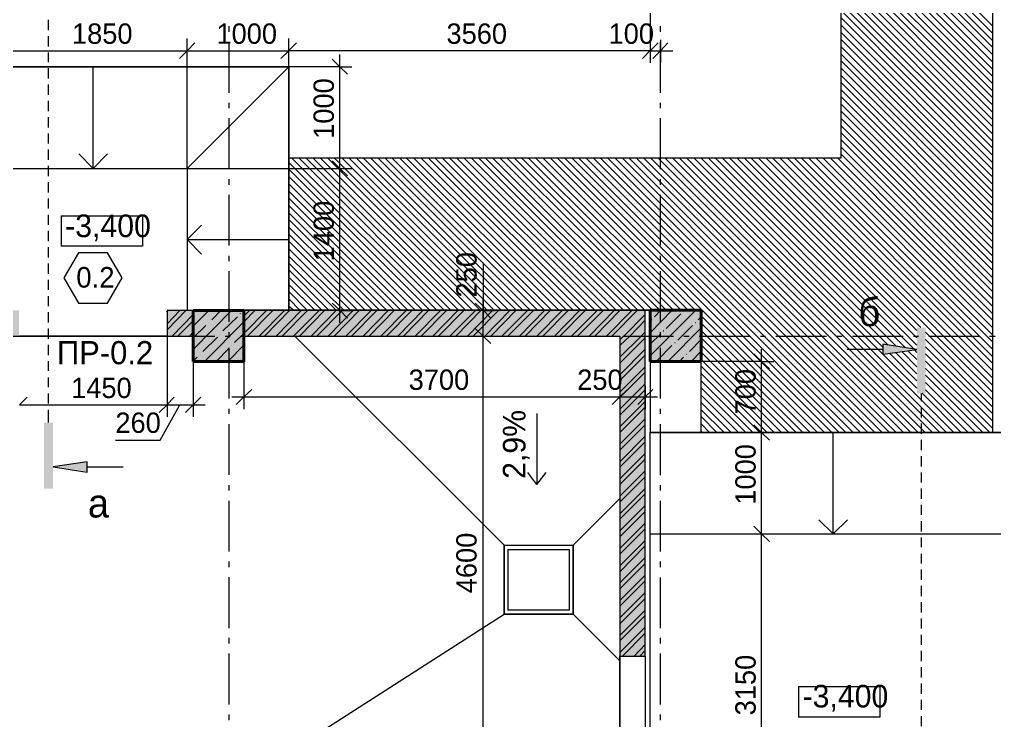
# Model space of a CAD drawing. Header units: millimetres. Extents: x -401725 to 250493, y 305116 to 802890.
# Drawn here: x -375098.462 to -375094.682, y 508973.08 to 508975.798 of the extents above; entities that cross this region are included whole.
import ezdxf

# ---------------------------------------------------------------- set-up
doc = ezdxf.new("R2010")
doc.units = ezdxf.units.MM
doc.layers.add('PDF _Геометрия', color=7, linetype='Continuous', true_color=0x1d1d1d)
doc.layers.add('PDF _Сплошная заливка', color=7, linetype='Continuous', true_color=0xffffff)
doc.layers.add('PDF _Текст', color=7, linetype='Continuous')

msp = doc.modelspace()

# ---------------------------------------------------------------- hatches: boundary and pattern name
at = {"layer": 'PDF _Сплошная заливка', "transparency": 33554559}
h = msp.add_hatch(color=256, dxfattribs=at)
h.paths.add_polyline_path([(-375099.4562, 508974.5711), (-375099.4562, 508974.6704), (-375099.8948, 508974.6704), (-375099.8948, 508974.5711)])
h.paths.add_polyline_path([(-375097.7896, 508974.5711), (-375097.7896, 508974.6704), (-375097.8913, 508974.6704), (-375097.8913, 508974.5711)])
h.paths.add_polyline_path([(-375098.463, 508974.5711), (-375098.463, 508974.6704), (-375099.1613, 508974.6704), (-375099.1613, 508974.5711)])
h = msp.add_hatch(color=256, dxfattribs=at)
h.paths.add_polyline_path([(-375096.0381, 508973.3312), (-375096.0381, 508974.5704), (-375096.1346, 508974.5704), (-375096.1346, 508973.3312)])
h.paths.add_polyline_path([(-375096.0381, 508972.8979), (-375096.1346, 508972.8979), (-375096.1346, 508972.7612), (-375096.0381, 508972.7612)])
for points in [[(-375095.0931, 508974.5378), (-375095.1001, 508974.5388), (-375095.1147, 508974.5388), (-375095.1147, 508974.503), (-375095.1031, 508974.5045), (-375095.0564, 508974.5111), (-375095.0431, 508974.5128), (-375094.9848, 508974.5211), (-375094.9948, 508974.5228), (-375095.0064, 508974.5245), (-375095.0164, 508974.5261), (-375095.0281, 508974.5278), (-375095.0381, 508974.5295), (-375095.0614, 508974.5328), (-375095.0714, 508974.5345), (-375095.0831, 508974.5361)], [(-375098.2166, 508974.0837), (-375098.223, 508974.0828), (-375098.233, 508974.0811), (-375098.2446, 508974.0795), (-375098.2546, 508974.0778), (-375098.278, 508974.0745), (-375098.288, 508974.0728), (-375098.2996, 508974.0711), (-375098.3096, 508974.0695), (-375098.3313, 508974.0664), (-375098.3313, 508974.0659), (-375098.3096, 508974.0628), (-375098.2996, 508974.0612), (-375098.288, 508974.0595), (-375098.278, 508974.0578), (-375098.2546, 508974.0545), (-375098.2446, 508974.0528), (-375098.233, 508974.0512), (-375098.223, 508974.0495), (-375098.2113, 508974.0478), (-375098.2013, 508974.0462), (-375098.2013, 508974.0837)]]:
    msp.add_hatch(color=7, dxfattribs=at).paths.add_polyline_path(points)

# ---------------------------------------------------------------- linework, layer by layer
at = {"layer": 'PDF _Геометрия', "color": 7, "lineweight": 9}
for points in [[(-375094.6881, 508974.1971), (-375094.6881, 508980.162)], [(-375095.2781, 508979.5721), (-375095.2781, 508975.2603)], [(-375096.0165, 508975.8505), (-375096.0165, 508975.6772), (-375096.0165, 508975.6305)], [(-375097.6498, 508975.7721), (-375097.6498, 508975.7505)], [(-375095.9763, 508975.7504), (-375095.9763, 508975.7721)], [(-375097.8114, 508975.2205), (-375097.8114, 508975.6771), (-375097.8114, 508975.7238)], [(-375097.4181, 508975.6138), (-375097.4181, 508975.6771), (-375097.4181, 508975.7238)], [(-375095.9763, 508975.7187), (-375095.9763, 508975.6771), (-375095.9763, 508975.6304)], [(-375097.6498, 508975.7105), (-375097.6498, 508975.5138)], [(-375095.9763, 508975.5138), (-375095.9763, 508975.7104)], [(-375098.5397, 508975.6771), (-375097.8114, 508975.6771)], [(-375097.8115, 508975.6771), (-375097.4181, 508975.6771)], [(-375097.8115, 508975.2205), (-375097.2197, 508975.2205), (-375097.2197, 508975.6621)], [(-375097.4182, 508975.6772), (-375096.0165, 508975.6772)], [(-375096.1782, 508975.6772), (-375096.0182, 508975.6772)], [(-375096.0182, 508975.6771), (-375095.9964, 508975.6771)], [(-375096.0163, 508975.6771), (-375095.9296, 508975.6771)], [(-375098.2312, 508975.2771), (-375098.1763, 508975.2204), (-375098.1763, 508975.6137)], [(-375097.8115, 508975.2204), (-375097.4181, 508975.6138)], [(-375097.2197, 508975.6138), (-375097.418, 508975.6138)], [(-375097.2197, 508975.6138), (-375097.173, 508975.6138)], [(-375097.6498, 508975.4755), (-375097.6498, 508975.4538)], [(-375095.9763, 508975.4537), (-375095.9763, 508975.4754)], [(-375097.6498, 508975.4155), (-375097.6498, 508975.2172)], [(-375095.9763, 508975.2171), (-375095.9763, 508975.4154)], [(-375098.1765, 508975.2205), (-375098.1198, 508975.2771)], [(-375095.2781, 508975.2605), (-375097.4182, 508975.2605)], [(-375097.4181, 508975.2605), (-375097.4181, 508974.6704)], [(-375098.5397, 508975.2205), (-375097.8114, 508975.2205)], [(-375097.8114, 508975.2205), (-375097.8114, 508974.6705)], [(-375097.2197, 508974.6221), (-375097.2197, 508975.2204)], [(-375097.2197, 508975.2204), (-375097.173, 508975.2204)], [(-375097.6498, 508975.1788), (-375097.6498, 508975.1572)], [(-375095.9763, 508975.1571), (-375095.9763, 508975.1788)], [(-375097.6498, 508975.1188), (-375097.6498, 508974.9221)], [(-375095.9763, 508974.9221), (-375095.9763, 508975.1188)], [(-375098.2997, 508975.0371), (-375097.9848, 508975.0371), (-375097.9848, 508974.9188)], [(-375098.2996, 508975.0371), (-375098.2996, 508974.9187)], [(-375097.7563, 508974.8887), (-375097.8113, 508974.9454), (-375097.7563, 508975.0004)], [(-375097.8115, 508974.9454), (-375097.4181, 508974.9454)], [(-375097.9848, 508974.9188), (-375098.2997, 508974.9188)], [(-375098.2331, 508974.8938), (-375098.2898, 508974.7971)], [(-375098.1198, 508974.8938), (-375098.2332, 508974.8938)], [(-375098.063, 508974.7971), (-375098.1198, 508974.8938)], [(-375097.6498, 508974.8822), (-375097.6498, 508974.8605)], [(-375096.6647, 508974.8538), (-375096.6647, 508974.6805)], [(-375095.9763, 508974.8604), (-375095.9763, 508974.8821)], [(-375097.6498, 508974.8222), (-375097.6498, 508974.6255)], [(-375095.9763, 508974.6254), (-375095.9763, 508974.8221)], [(-375098.2898, 508974.7971), (-375098.2331, 508974.6988)], [(-375098.1198, 508974.6988), (-375098.063, 508974.7971)], [(-375098.2332, 508974.6988), (-375098.1198, 508974.6988)], [(-375096.7063, 508974.5705), (-375096.6647, 508974.5705), (-375096.6647, 508974.7171)], [(-375097.8897, 508974.6704), (-375097.8897, 508974.5704)], [(-375097.4181, 508974.6704), (-375097.8115, 508974.6704)], [(-375097.2197, 508974.6705), (-375097.5913, 508974.6705)], [(-375097.2197, 508974.6704), (-375097.173, 508974.6704)], [(-375096.6647, 508974.6704), (-375096.7063, 508974.6704)], [(-375096.6647, 508974.6805), (-375096.6647, 508974.6204)], [(-375096.6646, 508974.6704), (-375096.618, 508974.6704)], [(-375095.8198, 508974.1971), (-375095.8198, 508974.6705), (-375095.8198, 508974.4722)], [(-375097.6498, 508974.5855), (-375097.6498, 508974.5655)], [(-375095.9763, 508974.5654), (-375095.9763, 508974.5854)], [(-375099.8948, 508974.5704), (-375097.788, 508974.5704)], [(-375098.4947, 508974.5704), (-375098.298, 508974.5704)], [(-375097.8897, 508974.5704), (-375098.4614, 508974.5704)], [(-375098.2581, 508974.5704), (-375098.2363, 508974.5704)], [(-375098.1981, 508974.5704), (-375098.0013, 508974.5704)], [(-375097.9613, 508974.5704), (-375097.9413, 508974.5704)], [(-375097.9013, 508974.5704), (-375097.7047, 508974.5704)], [(-375097.8897, 508974.5688), (-375097.8897, 508974.3037), (-375097.8897, 508974.2571)], [(-375097.7881, 508974.4721), (-375097.7881, 508974.5704)], [(-375097.7881, 508974.5704), (-375097.7881, 508974.3038), (-375097.7881, 508974.2571)], [(-375097.6646, 508974.5704), (-375097.6446, 508974.5704)], [(-375097.6046, 508974.5704), (-375097.408, 508974.5704)], [(-375097.5914, 508974.5704), (-375096.1346, 508974.5704)], [(-375097.5914, 508974.5704), (-375097.5914, 508974.3355), (-375097.5914, 508974.2871)], [(-375097.3946, 508974.5704), (-375096.583, 508973.7604), (-375096.583, 508973.4921)], [(-375097.368, 508974.5704), (-375097.348, 508974.5704)], [(-375097.308, 508974.5704), (-375097.1113, 508974.5704)], [(-375097.073, 508974.5704), (-375097.0513, 508974.5704)], [(-375097.0113, 508974.5704), (-375096.8147, 508974.5704)], [(-375096.7763, 508974.5704), (-375096.7546, 508974.5704)], [(-375096.7164, 508974.5704), (-375096.518, 508974.5704)], [(-375096.6647, 508972.7121), (-375096.6647, 508974.5704)], [(-375096.6646, 508974.5704), (-375096.618, 508974.5704)], [(-375096.4798, 508974.5704), (-375096.458, 508974.5704)], [(-375096.4196, 508974.5704), (-375096.223, 508974.5704)], [(-375096.183, 508974.5704), (-375096.1613, 508974.5704)], [(-375096.1347, 508974.5704), (-375096.1347, 508972.7604)], [(-375096.1231, 508974.5704), (-375095.9263, 508974.5704)], [(-375095.8864, 508974.5704), (-375095.8663, 508974.5704)], [(-375095.8264, 508974.5704), (-375095.6297, 508974.5704)], [(-375095.5896, 508974.5704), (-375095.5696, 508974.5704)], [(-375095.5296, 508974.5704), (-375095.333, 508974.5704)], [(-375095.2931, 508974.5704), (-375095.273, 508974.5704)], [(-375095.2331, 508974.5704), (-375095.0364, 508974.5704)], [(-375094.9963, 508974.5704), (-375094.9763, 508974.5704)], [(-375094.9362, 508974.5704), (-375094.7397, 508974.5704)], [(-375094.7014, 508974.5704), (-375094.6797, 508974.5704)], [(-375097.6498, 508974.5255), (-375097.6498, 508974.3288)], [(-375095.9763, 508974.3288), (-375095.9763, 508974.5254)], [(-375095.6266, 508974.1972), (-375095.5848, 508974.1972), (-375095.5848, 508974.5205)], [(-375095.1149, 508974.5189), (-375095.255, 508974.5189)], [(-375095.1149, 508974.5388), (-375095.1149, 508974.5005)], [(-375094.9831, 508974.5188), (-375095.1147, 508974.5388)], [(-375095.1147, 508974.5005), (-375094.9831, 508974.5188)], [(-375097.5914, 508974.4721), (-375097.7881, 508974.4721)], [(-375095.8198, 508974.4722), (-375096.0166, 508974.4722)], [(-375096.0165, 508974.4722), (-375096.0165, 508974.1972)], [(-375095.5848, 508974.4722), (-375095.8199, 508974.4722)], [(-375095.5847, 508974.4721), (-375095.5381, 508974.4721)], [(-375096.1347, 508974.3771), (-375096.1347, 508974.3354), (-375096.1347, 508974.2871)], [(-375096.0364, 508974.3771), (-375096.0364, 508974.3354), (-375096.0364, 508974.2871)], [(-375097.638, 508974.3354), (-375096.1346, 508974.3354)], [(-375096.2998, 508974.3354), (-375096.1247, 508974.3354)], [(-375096.1347, 508974.3354), (-375095.988, 508974.3354)], [(-375096.1247, 508974.3355), (-375096.0847, 508974.3355)], [(-375098.4614, 508974.3037), (-375097.8896, 508974.3037)], [(-375097.9164, 508974.1671), (-375097.8397, 508974.3038)], [(-375097.8896, 508974.3038), (-375097.7413, 508974.3038)], [(-375097.6498, 508974.2888), (-375097.6498, 508974.2688)], [(-375095.9763, 508974.2687), (-375095.9763, 508974.2888)], [(-375096.4564, 508974.2704), (-375096.4564, 508973.9954)], [(-375097.6498, 508974.2288), (-375097.6498, 508974.0322)], [(-375095.9763, 508974.0321), (-375095.9763, 508974.2287)], [(-375098.0896, 508974.1671), (-375097.9163, 508974.1671)], [(-375096.0165, 508973.8038), (-375096.0165, 508974.1972)], [(-375095.8198, 508974.1971), (-375094.6881, 508974.1971)], [(-375095.6266, 508973.8038), (-375095.5848, 508973.8038), (-375095.5848, 508974.1972)], [(-375095.5847, 508974.1971), (-375095.5381, 508974.1971)], [(-375095.363, 508973.8588), (-375095.308, 508973.8038), (-375095.308, 508974.1971)], [(-375098.1996, 508974.0838), (-375098.3313, 508974.0638)], [(-375098.3313, 508974.0638), (-375098.1996, 508974.0437)], [(-375098.1997, 508974.0638), (-375098.0597, 508974.0638)], [(-375098.1996, 508974.0437), (-375098.1996, 508974.0838)], [(-375096.4564, 508973.9954), (-375096.4912, 508974.0421)], [(-375096.4563, 508973.9954), (-375096.4197, 508974.0421)], [(-375097.6498, 508973.9921), (-375097.6498, 508973.9721)], [(-375095.9763, 508973.9721), (-375095.9763, 508973.9921)], [(-375096.3148, 508973.7604), (-375096.1347, 508973.9405)], [(-375097.6498, 508973.9321), (-375097.6498, 508973.7355)], [(-375095.9763, 508973.7354), (-375095.9763, 508973.9321)], [(-375095.3081, 508973.8038), (-375095.2515, 508973.8588)], [(-375096.0365, 508972.5639), (-375096.0165, 508972.5639), (-375096.0165, 508973.8039)], [(-375096.0165, 508973.8038), (-375094.5998, 508973.8038)], [(-375095.6266, 508972.5638), (-375095.5848, 508972.5638), (-375095.5848, 508973.8039)], [(-375095.5847, 508973.8038), (-375095.5381, 508973.8038)], [(-375100.2446, 508971.1454), (-375096.583, 508973.4921), (-375096.583, 508973.7604)], [(-375096.5832, 508973.7605), (-375096.3148, 508973.7605), (-375096.3148, 508973.4922), (-375096.3148, 508973.7605)], [(-375096.5832, 508973.7605), (-375096.3148, 508973.7605)], [(-375096.5682, 508973.7438), (-375096.3314, 508973.7438)], [(-375096.568, 508973.5088), (-375096.568, 508973.7438)], [(-375096.3314, 508973.7438), (-375096.3314, 508973.5088)], [(-375097.6498, 508973.6972), (-375097.6498, 508973.6755)], [(-375095.9763, 508973.6754), (-375095.9763, 508973.6971)], [(-375097.6498, 508973.6355), (-375097.6498, 508973.4388)], [(-375095.9763, 508973.4388), (-375095.9763, 508973.6354)], [(-375096.5832, 508973.4922), (-375096.3148, 508973.4922)], [(-375096.3148, 508973.4922), (-375096.5832, 508973.4922)], [(-375096.3314, 508973.5088), (-375096.5682, 508973.5088)], [(-375096.3148, 508973.4921), (-375096.1347, 508973.3121)], [(-375097.6498, 508973.4005), (-375097.6498, 508973.3788)], [(-375095.9763, 508973.3788), (-375095.9763, 508973.4004)], [(-375097.6498, 508973.3405), (-375097.6498, 508973.1421)], [(-375095.9763, 508973.1421), (-375095.9763, 508973.3404)], [(-375095.4414, 508973.2121), (-375095.1263, 508973.2121), (-375095.1263, 508973.0937)], [(-375095.4414, 508973.2121), (-375095.4414, 508973.0938)], [(-375097.6498, 508973.1038), (-375097.6498, 508973.0821)], [(-375095.9763, 508973.0821), (-375095.9763, 508973.1038)], [(-375095.1263, 508973.0937), (-375095.4414, 508973.0937)]]:
    msp.add_lwpolyline(points, dxfattribs=at)
at = {"layer": 'PDF _Геометрия', "color": 9, "lineweight": 9, "true_color": 0xc3c3c3}
for points in [[(-375094.6881, 508975.7721), (-375095.2782, 508976.3621)], [(-375094.6881, 508975.7438), (-375095.2782, 508976.3338)], [(-375094.6881, 508975.7155), (-375095.2782, 508976.3071)], [(-375094.6881, 508975.6888), (-375095.2782, 508976.2788)], [(-375094.6881, 508975.6605), (-375095.2782, 508976.2505)], [(-375094.6881, 508975.6321), (-375095.2782, 508976.2221)], [(-375094.6881, 508975.6038), (-375095.2782, 508976.1954)], [(-375094.6881, 508975.5771), (-375095.2782, 508976.1671)], [(-375094.6881, 508975.5488), (-375095.2782, 508976.1388)], [(-375094.6881, 508975.5205), (-375095.2782, 508976.1121)], [(-375094.6881, 508975.4938), (-375095.2782, 508976.0838)], [(-375094.6881, 508975.4655), (-375095.2782, 508976.0554)], [(-375094.6881, 508975.4371), (-375095.2782, 508976.0288)], [(-375094.6881, 508975.4088), (-375095.2782, 508976.0004)], [(-375094.6881, 508975.3821), (-375095.2782, 508975.9721)], [(-375094.6881, 508975.3538), (-375095.2782, 508975.9438)], [(-375094.6881, 508975.3255), (-375095.2782, 508975.9171)], [(-375094.6881, 508975.2988), (-375095.2782, 508975.8888)], [(-375094.6881, 508975.2705), (-375095.2782, 508975.8605)], [(-375094.6881, 508975.2421), (-375095.2782, 508975.8338)], [(-375094.6881, 508975.2155), (-375095.2782, 508975.8054)], [(-375094.6881, 508975.1871), (-375095.2782, 508975.7771)], [(-375094.6881, 508975.1588), (-375095.2782, 508975.7488)], [(-375094.6881, 508975.1305), (-375095.2782, 508975.7221)], [(-375094.6881, 508975.1038), (-375095.2782, 508975.6938)], [(-375094.6881, 508975.0755), (-375095.2782, 508975.6654)], [(-375094.6881, 508975.0471), (-375095.2782, 508975.6388)], [(-375094.6881, 508975.0204), (-375095.2782, 508975.6105)], [(-375094.6881, 508974.9921), (-375095.2782, 508975.5821)], [(-375094.6881, 508974.9638), (-375095.2782, 508975.5554)], [(-375094.6881, 508974.9355), (-375095.2782, 508975.5271)], [(-375094.6881, 508974.9088), (-375095.2782, 508975.4988)], [(-375094.6881, 508974.8805), (-375095.2782, 508975.4705)], [(-375094.6881, 508974.8521), (-375095.2782, 508975.4438)], [(-375094.6881, 508974.8255), (-375095.2782, 508975.4154)], [(-375094.6881, 508974.7971), (-375095.2782, 508975.3871)], [(-375094.6881, 508974.7688), (-375095.2782, 508975.3604)], [(-375094.6881, 508974.7421), (-375095.2782, 508975.3321)], [(-375094.6881, 508974.7138), (-375095.2782, 508975.3038)], [(-375094.6881, 508974.6855), (-375095.2782, 508975.2771)], [(-375096.8429, 508974.6704), (-375097.4181, 508975.2438)], [(-375096.8147, 508974.6704), (-375097.4064, 508975.2604)], [(-375096.7881, 508974.6704), (-375097.3779, 508975.2604)], [(-375096.7598, 508974.6705), (-375097.3499, 508975.2605)], [(-375096.7313, 508974.6704), (-375097.323, 508975.2604)], [(-375096.7047, 508974.6704), (-375097.2946, 508975.2604)], [(-375096.6764, 508974.6705), (-375097.2665, 508975.2605)], [(-375096.6482, 508974.6705), (-375097.2399, 508975.2605)], [(-375096.6215, 508974.6705), (-375097.2114, 508975.2605)], [(-375096.593, 508974.6704), (-375097.1831, 508975.2604)], [(-375096.5648, 508974.6704), (-375097.1547, 508975.2604)], [(-375096.5365, 508974.6705), (-375097.1281, 508975.2605)], [(-375096.5096, 508974.6704), (-375097.0996, 508975.2604)], [(-375096.4813, 508974.6704), (-375097.0713, 508975.2604)], [(-375096.4531, 508974.6705), (-375097.0447, 508975.2605)], [(-375096.4265, 508974.6705), (-375097.0165, 508975.2605)], [(-375096.3979, 508974.6704), (-375096.9879, 508975.2604)], [(-375096.3697, 508974.6704), (-375096.9613, 508975.2605)], [(-375096.3414, 508974.6705), (-375096.9332, 508975.2605)], [(-375096.3148, 508974.6705), (-375096.9047, 508975.2605)], [(-375096.2863, 508974.6704), (-375096.8764, 508975.2604)], [(-375096.258, 508974.6704), (-375096.8498, 508975.2604)], [(-375096.2314, 508974.6705), (-375096.8213, 508975.2605)], [(-375096.2032, 508974.6705), (-375096.7932, 508975.2605)], [(-375096.1746, 508974.6704), (-375096.7663, 508975.2604)], [(-375096.148, 508974.6704), (-375096.7381, 508975.2604)], [(-375096.1198, 508974.6705), (-375096.7098, 508975.2605)], [(-375096.0915, 508974.6705), (-375096.6814, 508975.2605)], [(-375096.063, 508974.6704), (-375096.6546, 508975.2604)], [(-375096.0364, 508974.6704), (-375096.6263, 508975.2604)], [(-375096.0081, 508974.6705), (-375096.598, 508975.2604)], [(-375095.9799, 508974.6705), (-375096.5714, 508975.2605)], [(-375095.953, 508974.6704), (-375096.5429, 508975.2604)], [(-375095.9247, 508974.6704), (-375096.5148, 508975.2604)], [(-375095.8964, 508974.6705), (-375096.4882, 508975.2605)], [(-375095.8698, 508974.6705), (-375096.4597, 508975.2605)], [(-375095.8413, 508974.6704), (-375096.4313, 508975.2604)], [(-375095.3414, 508974.1971), (-375096.4032, 508975.2604)], [(-375095.3132, 508974.1972), (-375096.3764, 508975.2605)], [(-375095.2847, 508974.1971), (-375096.3479, 508975.2605)], [(-375095.258, 508974.1971), (-375096.3196, 508975.2604)], [(-375095.2298, 508974.1971), (-375096.2931, 508975.2604)], [(-375095.2015, 508974.1972), (-375096.2649, 508975.2605)], [(-375095.173, 508974.1971), (-375096.2363, 508975.2604)], [(-375095.1464, 508974.1971), (-375096.2098, 508975.2605)], [(-375095.1181, 508974.1972), (-375096.1815, 508975.2605)], [(-375095.0896, 508974.1971), (-375096.1529, 508975.2604)], [(-375095.063, 508974.1971), (-375096.1247, 508975.2604)], [(-375095.0347, 508974.1971), (-375096.0979, 508975.2605)], [(-375095.0065, 508974.1972), (-375096.0699, 508975.2605)], [(-375094.9779, 508974.1971), (-375096.0413, 508975.2604)], [(-375094.9513, 508974.1971), (-375096.0146, 508975.2604)], [(-375094.9231, 508974.1971), (-375095.9863, 508975.2604)], [(-375094.8948, 508974.1972), (-375095.9582, 508975.2604)], [(-375094.8682, 508974.1972), (-375095.9297, 508975.2605)], [(-375094.8397, 508974.1971), (-375095.9029, 508975.2604)], [(-375095.1149, 508974.5005), (-375095.8749, 508975.2605)], [(-375095.1149, 508974.5272), (-375095.8465, 508975.2605)], [(-375095.0948, 508974.5355), (-375095.8199, 508975.2605)], [(-375095.063, 508974.5321), (-375095.7912, 508975.2604)], [(-375095.0298, 508974.5272), (-375095.7632, 508975.2605)], [(-375094.9964, 508974.5221), (-375095.7363, 508975.2604)], [(-375094.9831, 508974.5355), (-375095.7081, 508975.2605)], [(-375094.9831, 508974.5638), (-375095.6799, 508975.2605)], [(-375094.9831, 508974.5921), (-375095.6514, 508975.2605)], [(-375094.9682, 508974.6038), (-375095.6249, 508975.2605)], [(-375094.6881, 508974.3521), (-375095.5964, 508975.2604)], [(-375094.6881, 508974.3788), (-375095.5679, 508975.2604)], [(-375094.6881, 508974.4071), (-375095.5413, 508975.2604)], [(-375094.6881, 508974.4355), (-375095.5129, 508975.2604)], [(-375094.6881, 508974.4638), (-375095.4848, 508975.2604)], [(-375094.6881, 508974.4905), (-375095.4579, 508975.2604)], [(-375094.6881, 508974.5188), (-375095.4298, 508975.2604)], [(-375094.6881, 508974.5471), (-375095.4014, 508975.2604)], [(-375094.6881, 508974.5738), (-375095.373, 508975.2604)], [(-375094.6881, 508974.6021), (-375095.3464, 508975.2604)], [(-375094.6881, 508974.6305), (-375095.318, 508975.2604)], [(-375094.6881, 508974.6571), (-375095.2898, 508975.2604)], [(-375096.8715, 508974.6705), (-375097.418, 508975.2171)], [(-375096.8997, 508974.6705), (-375097.418, 508975.1888)], [(-375096.9263, 508974.6704), (-375097.4181, 508975.1604)], [(-375096.9546, 508974.6704), (-375097.4179, 508975.1321)], [(-375096.9831, 508974.6705), (-375097.418, 508975.1055)], [(-375097.0097, 508974.6705), (-375097.418, 508975.0771)], [(-375097.038, 508974.6704), (-375097.4179, 508975.0488)], [(-375097.0665, 508974.6705), (-375097.4181, 508975.0222)], [(-375097.0931, 508974.6705), (-375097.4182, 508974.9938)], [(-375097.1214, 508974.6705), (-375097.418, 508974.9655)], [(-375097.1496, 508974.6704), (-375097.4181, 508974.9388)], [(-375097.1782, 508974.6705), (-375097.4182, 508974.9105)], [(-375097.2048, 508974.6705), (-375097.4182, 508974.8822)], [(-375097.233, 508974.6704), (-375097.418, 508974.8538)], [(-375097.2613, 508974.6704), (-375097.4179, 508974.8271)], [(-375097.2879, 508974.6704), (-375097.4181, 508974.7987)], [(-375097.3165, 508974.6705), (-375097.4181, 508974.7705)], [(-375097.3447, 508974.6704), (-375097.418, 508974.7438)], [(-375097.373, 508974.6704), (-375097.4179, 508974.7154)], [(-375097.3999, 508974.6705), (-375097.4182, 508974.6872)], [(-375095.3681, 508974.1971), (-375095.8198, 508974.6488)], [(-375095.3963, 508974.1971), (-375095.8196, 508974.6204)], [(-375095.4248, 508974.1972), (-375095.8199, 508974.5922)], [(-375094.6881, 508974.3238), (-375094.9497, 508974.5854)], [(-375095.4515, 508974.1971), (-375095.8199, 508974.5638)], [(-375094.6881, 508974.2955), (-375094.9497, 508974.5571)], [(-375095.4797, 508974.1971), (-375095.8198, 508974.5371)], [(-375095.508, 508974.1971), (-375095.8197, 508974.5087)], [(-375094.9831, 508974.4238), (-375095.0665, 508974.5071)], [(-375094.9831, 508974.4521), (-375095.0413, 508974.5105)], [(-375094.9831, 508974.4805), (-375095.018, 508974.5138)], [(-375094.9831, 508974.5071), (-375094.9931, 508974.5188)], [(-375094.6881, 508974.2688), (-375094.9497, 508974.5288)], [(-375095.5365, 508974.1972), (-375095.8199, 508974.4805)], [(-375094.9831, 508974.3688), (-375095.1147, 508974.5005)], [(-375094.9831, 508974.3971), (-375095.0898, 508974.5038)], [(-375094.6881, 508974.2405), (-375094.9497, 508974.5021)], [(-375094.6881, 508974.2121), (-375094.9497, 508974.4738)], [(-375095.5631, 508974.1971), (-375095.8198, 508974.4538)], [(-375094.6998, 508974.1971), (-375094.9497, 508974.4455)], [(-375095.5914, 508974.1971), (-375095.8198, 508974.4255)], [(-375095.6196, 508974.1971), (-375095.8196, 508974.3971)], [(-375094.728, 508974.1971), (-375094.9497, 508974.4188)], [(-375095.6465, 508974.1972), (-375095.8199, 508974.3705)], [(-375094.7563, 508974.1971), (-375094.9497, 508974.3904)], [(-375094.7848, 508974.1972), (-375094.9497, 508974.3621)], [(-375095.6748, 508974.1971), (-375095.8198, 508974.3421)], [(-375094.8114, 508974.1971), (-375094.9631, 508974.3488)], [(-375095.703, 508974.1971), (-375095.8197, 508974.3138)], [(-375095.7296, 508974.1971), (-375095.8196, 508974.2854)], [(-375095.7582, 508974.1972), (-375095.8198, 508974.2588)], [(-375095.7864, 508974.1971), (-375095.8199, 508974.2305)], [(-375095.8147, 508974.1971), (-375095.8197, 508974.2021)]]:
    msp.add_lwpolyline(points, dxfattribs=at)
at = {"layer": 'PDF _Геометрия', "color": 8, "lineweight": 9, "true_color": 0x808080}
for points in [[(-375098.3496, 508975.7571), (-375098.3496, 508975.7971)], [(-375098.3496, 508975.6937), (-375098.3496, 508975.7337)], [(-375098.3496, 508975.6321), (-375098.3496, 508975.6704)], [(-375098.3496, 508975.5687), (-375098.3496, 508975.6087)], [(-375098.3496, 508975.5054), (-375098.3496, 508975.5454)], [(-375098.3496, 508975.4421), (-375098.3496, 508975.4821)], [(-375098.3496, 508975.3787), (-375098.3496, 508975.4187)], [(-375098.3496, 508975.3171), (-375098.3496, 508975.3554)], [(-375098.3496, 508975.2537), (-375098.3496, 508975.2937)], [(-375098.3496, 508975.1904), (-375098.3496, 508975.2304)], [(-375098.3496, 508975.1271), (-375098.3496, 508975.1671)], [(-375098.3496, 508975.0654), (-375098.3496, 508975.1037)], [(-375098.3496, 508975.0021), (-375098.3496, 508975.0404)], [(-375098.3496, 508974.9387), (-375098.3496, 508974.9787)], [(-375098.3496, 508974.8754), (-375098.3496, 508974.9154)], [(-375098.3496, 508974.8121), (-375098.3496, 508974.8521)], [(-375098.3496, 508974.7504), (-375098.3496, 508974.7887)], [(-375098.3496, 508974.6871), (-375098.3496, 508974.7254)], [(-375098.3496, 508974.6237), (-375098.3496, 508974.6637)], [(-375098.3496, 508974.5604), (-375098.3496, 508974.6004)], [(-375098.3496, 508974.4971), (-375098.3496, 508974.5371)], [(-375098.3496, 508974.4354), (-375098.3496, 508974.4737)], [(-375098.3496, 508974.3721), (-375098.3496, 508974.4104)], [(-375098.3496, 508974.3087), (-375098.3496, 508974.3487)], [(-375094.9663, 508974.3487), (-375094.9663, 508974.3187)], [(-375098.3496, 508974.2354), (-375098.3496, 508974.2854)], [(-375094.9663, 508974.2954), (-375094.9663, 508974.2554)], [(-375094.9663, 508974.2321), (-375094.9663, 508974.1921)], [(-375094.9663, 508974.1687), (-375094.9663, 508974.1287)], [(-375094.9663, 508974.1054), (-375094.9663, 508974.0654)], [(-375094.9663, 508974.0421), (-375094.9663, 508974.0037)], [(-375094.9663, 508973.9804), (-375094.9663, 508973.9404)], [(-375094.9663, 508973.9171), (-375094.9663, 508973.8771)], [(-375094.9663, 508973.8537), (-375094.9663, 508973.8137)], [(-375094.9663, 508973.7904), (-375094.9663, 508973.7521)], [(-375094.9663, 508973.7271), (-375094.9663, 508973.6887)], [(-375094.9663, 508973.6654), (-375094.9663, 508973.6254)], [(-375094.9663, 508973.6021), (-375094.9663, 508973.5621)], [(-375094.9663, 508973.5387), (-375094.9663, 508973.4987)], [(-375094.9663, 508973.4754), (-375094.9663, 508973.4371)], [(-375094.9663, 508973.4121), (-375094.9663, 508973.3737)], [(-375094.9663, 508973.3504), (-375094.9663, 508973.3104)], [(-375094.9663, 508973.2871), (-375094.9663, 508973.2471)], [(-375094.9663, 508973.2237), (-375094.9663, 508973.1837)], [(-375094.9663, 508973.1604), (-375094.9663, 508973.122)], [(-375094.9663, 508973.0971), (-375094.9663, 508973.0587)]]:
    msp.add_lwpolyline(points, dxfattribs=at)
at = {"layer": 'PDF _Геометрия', "color": 7, "lineweight": 18}
for points in [[(-375097.8112, 508975.6771), (-375097.7813, 508975.7071)], [(-375097.4181, 508975.6772), (-375097.3882, 508975.7072)], [(-375096.0164, 508975.6771), (-375095.9864, 508975.7071)], [(-375095.9764, 508975.6771), (-375095.9481, 508975.7071)], [(-375097.8114, 508975.6771), (-375097.8413, 508975.6471)], [(-375097.4181, 508975.6771), (-375097.448, 508975.6471)], [(-375097.2197, 508975.6138), (-375097.2498, 508975.6438)], [(-375096.0165, 508975.6772), (-375096.0465, 508975.6472)], [(-375095.9763, 508975.6771), (-375096.0064, 508975.6471)], [(-375097.22, 508975.6138), (-375097.1899, 508975.5855)], [(-375097.2197, 508975.2205), (-375097.2498, 508975.2505)], [(-375097.22, 508975.2205), (-375097.1899, 508975.1922)], [(-375097.2197, 508974.6705), (-375097.2498, 508974.6988)], [(-375096.6647, 508974.6704), (-375096.6948, 508974.6988)], [(-375097.22, 508974.6705), (-375097.1899, 508974.6405)], [(-375096.6649, 508974.6705), (-375096.6348, 508974.6405)], [(-375096.6647, 508974.5705), (-375096.6948, 508974.6004)], [(-375096.6649, 508974.5705), (-375096.6348, 508974.5422)], [(-375095.5848, 508974.4722), (-375095.6149, 508974.5022)], [(-375095.5848, 508974.4721), (-375095.5547, 508974.4438)], [(-375097.5916, 508974.3355), (-375097.5615, 508974.3638)], [(-375096.1348, 508974.3355), (-375096.1048, 508974.3638)], [(-375096.0365, 508974.3355), (-375096.0065, 508974.3638)], [(-375098.4615, 508974.3038), (-375098.4314, 508974.3338)], [(-375097.8898, 508974.3038), (-375097.8614, 508974.3338)], [(-375097.7881, 508974.3038), (-375097.7582, 508974.3338)], [(-375097.5914, 508974.3355), (-375097.6214, 508974.3054)], [(-375096.1347, 508974.3354), (-375096.1646, 508974.3054)], [(-375096.0364, 508974.3354), (-375096.0646, 508974.3054)], [(-375097.8897, 508974.3037), (-375097.9197, 508974.2738)], [(-375097.7881, 508974.3038), (-375097.818, 508974.2738)], [(-375095.5848, 508974.1972), (-375095.6149, 508974.2272)], [(-375095.5848, 508974.1971), (-375095.5547, 508974.1671)], [(-375095.5848, 508973.8038), (-375095.6149, 508973.8338)], [(-375095.5848, 508973.8038), (-375095.5547, 508973.7738)]]:
    msp.add_lwpolyline(points, dxfattribs=at)
at = {"layer": 'PDF _Геометрия', "color": 7, "lineweight": 9}
for points in [[(-375097.4181, 508975.6138), (-375098.9331, 508975.6138)], [(-375097.4181, 508974.6704), (-375097.4181, 508975.6138)], [(-375095.8198, 508974.6705), (-375097.4182, 508974.6705)], [(-375094.4015, 508974.1972), (-375096.0165, 508974.1972)]]:
    msp.add_lwpolyline(points, close=True, dxfattribs=at)
at = {"layer": 'PDF _Геометрия', "color": 24, "lineweight": 9, "true_color": 0x8f1d1d}
for points in [[(-375097.8898, 508974.6638), (-375097.8848, 508974.6705)], [(-375097.8897, 508974.5954), (-375097.8163, 508974.6704)], [(-375097.8896, 508974.6188), (-375097.8397, 508974.6704)], [(-375097.5915, 508974.5805), (-375097.5031, 508974.6705)], [(-375097.5915, 508974.6255), (-375097.5482, 508974.6705)], [(-375097.5913, 508974.6487), (-375097.5696, 508974.6704)], [(-375097.5781, 508974.5705), (-375097.4797, 508974.6704)], [(-375097.5329, 508974.5704), (-375097.4346, 508974.6704)], [(-375097.5115, 508974.5705), (-375097.4132, 508974.6705)], [(-375097.4665, 508974.5704), (-375097.3681, 508974.6705)], [(-375097.4429, 508974.5704), (-375097.3447, 508974.6704)], [(-375097.3997, 508974.5704), (-375097.2996, 508974.6704)], [(-375097.3765, 508974.5705), (-375097.2781, 508974.6705)], [(-375097.3313, 508974.5705), (-375097.233, 508974.6705)], [(-375097.3096, 508974.5704), (-375097.2113, 508974.6704)], [(-375097.2649, 508974.5705), (-375097.1665, 508974.6705)], [(-375097.2414, 508974.5705), (-375097.1431, 508974.6705)], [(-375097.1964, 508974.5704), (-375097.098, 508974.6704)], [(-375097.1747, 508974.5704), (-375097.0763, 508974.6704)], [(-375097.1298, 508974.5705), (-375097.0315, 508974.6705)], [(-375097.1065, 508974.5705), (-375097.0081, 508974.6705)], [(-375097.0612, 508974.5704), (-375096.963, 508974.6704)], [(-375097.0395, 508974.5704), (-375096.9413, 508974.6704)], [(-375096.9948, 508974.5705), (-375096.8965, 508974.6705)], [(-375096.9731, 508974.5705), (-375096.8747, 508974.6705)], [(-375096.9279, 508974.5704), (-375096.8296, 508974.6704)], [(-375096.9046, 508974.5704), (-375096.8063, 508974.6704)], [(-375096.8597, 508974.5705), (-375096.7614, 508974.6705)], [(-375096.838, 508974.5704), (-375096.7397, 508974.6704)], [(-375096.793, 508974.5704), (-375096.6946, 508974.6704)], [(-375096.77, 508974.5705), (-375096.6715, 508974.6705)], [(-375096.7247, 508974.5705), (-375096.6264, 508974.6705)], [(-375096.703, 508974.5704), (-375096.6047, 508974.6704)], [(-375096.6581, 508974.5705), (-375096.5599, 508974.6705)], [(-375096.6348, 508974.5705), (-375096.5365, 508974.6705)], [(-375096.5915, 508974.5704), (-375096.4914, 508974.6705)], [(-375096.5681, 508974.5704), (-375096.4697, 508974.6704)], [(-375096.5231, 508974.5705), (-375096.4248, 508974.6705)], [(-375096.5015, 508974.5705), (-375096.4031, 508974.6705)], [(-375096.4562, 508974.5704), (-375096.358, 508974.6704)], [(-375096.4329, 508974.5704), (-375096.3346, 508974.6704)], [(-375096.3882, 508974.5705), (-375096.2898, 508974.6705)], [(-375096.3665, 508974.5705), (-375096.2681, 508974.6705)], [(-375096.3213, 508974.5704), (-375096.223, 508974.6704)], [(-375096.298, 508974.5704), (-375096.1996, 508974.6704)], [(-375096.253, 508974.5705), (-375096.1548, 508974.6705)], [(-375096.2313, 508974.5704), (-375096.1331, 508974.6705)], [(-375096.1863, 508974.5704), (-375096.088, 508974.6704)], [(-375096.1649, 508974.5705), (-375096.0665, 508974.6705)], [(-375097.8696, 508974.5704), (-375097.7881, 508974.6538)], [(-375097.8481, 508974.5704), (-375097.7881, 508974.6304)], [(-375096.1196, 508974.5704), (-375096.0364, 508974.6538)], [(-375096.0964, 508974.5704), (-375096.0364, 508974.6321)], [(-375097.8031, 508974.5704), (-375097.7881, 508974.5854)], [(-375096.0514, 508974.5704), (-375096.0364, 508974.5871)], [(-375096.1348, 508974.5338), (-375096.0964, 508974.5705)], [(-375096.1347, 508974.5555), (-375096.1198, 508974.5705)], [(-375096.1346, 508974.4654), (-375096.0364, 508974.5638)], [(-375096.1345, 508974.4887), (-375096.0513, 508974.5704)], [(-375096.1346, 508974.4204), (-375096.0364, 508974.5204)], [(-375096.1346, 508974.3988), (-375096.0364, 508974.4971)], [(-375096.1346, 508974.3538), (-375096.0364, 508974.4521)], [(-375096.1346, 508974.3321), (-375096.0364, 508974.4304)], [(-375096.1346, 508974.2871), (-375096.0364, 508974.3854)], [(-375096.1346, 508974.2638), (-375096.0364, 508974.3621)], [(-375096.1346, 508974.2188), (-375096.0364, 508974.3171)], [(-375096.1346, 508974.1971), (-375096.0364, 508974.2954)], [(-375096.1346, 508974.1521), (-375096.0364, 508974.2504)], [(-375096.1346, 508974.1288), (-375096.0364, 508974.2271)], [(-375096.1346, 508974.0838), (-375096.0364, 508974.1821)], [(-375096.1346, 508974.0621), (-375096.0364, 508974.1604)], [(-375096.1346, 508974.0171), (-375096.0364, 508974.1154)], [(-375096.1346, 508973.9954), (-375096.0364, 508974.0938)], [(-375096.1346, 508973.9504), (-375096.0364, 508974.0488)], [(-375096.1346, 508973.9271), (-375096.0364, 508974.0254)], [(-375096.1346, 508973.8821), (-375096.0364, 508973.9804)], [(-375096.1346, 508973.8604), (-375096.0364, 508973.9588)], [(-375096.1346, 508973.8154), (-375096.0364, 508973.9138)], [(-375096.1346, 508973.7921), (-375096.0364, 508973.8904)], [(-375096.1346, 508973.7471), (-375096.0364, 508973.8454)], [(-375096.1346, 508973.7254), (-375096.0364, 508973.8238)], [(-375096.1346, 508973.6804), (-375096.0364, 508973.7788)], [(-375096.1346, 508973.6571), (-375096.0364, 508973.7571)], [(-375096.1346, 508973.6138), (-375096.0364, 508973.7121)], [(-375096.1346, 508973.5904), (-375096.0364, 508973.6888)], [(-375096.1346, 508973.5454), (-375096.0364, 508973.6438)], [(-375096.1346, 508973.5238), (-375096.0364, 508973.6221)], [(-375096.1346, 508973.4788), (-375096.0364, 508973.5771)], [(-375096.1346, 508973.4554), (-375096.0364, 508973.5538)], [(-375096.1346, 508973.4104), (-375096.0364, 508973.5088)], [(-375096.1346, 508973.3888), (-375096.0364, 508973.4871)], [(-375096.1346, 508973.3438), (-375096.0364, 508973.4421)], [(-375096.1246, 508973.3304), (-375096.0364, 508973.4188)], [(-375096.0796, 508973.3304), (-375096.0364, 508973.3754)], [(-375096.0564, 508973.3304), (-375096.0364, 508973.3521)]]:
    msp.add_lwpolyline(points, dxfattribs=at)
at = {"layer": 'PDF _Геометрия', "color": 16, "lineweight": 20, "true_color": 0x800000}
for points in [[(-375097.7881, 508974.6704), (-375097.8897, 508974.6704)], [(-375097.8897, 508974.6704), (-375097.8897, 508974.5704)], [(-375097.7881, 508974.5704), (-375097.7881, 508974.6704)], [(-375097.5914, 508974.6704), (-375097.5914, 508974.5704)], [(-375096.0364, 508974.5704), (-375096.0364, 508974.6704), (-375097.5913, 508974.6704)], [(-375097.8897, 508974.5704), (-375097.7881, 508974.5704)], [(-375097.5914, 508974.5704), (-375096.1346, 508974.5704)], [(-375096.1347, 508974.5704), (-375096.1347, 508973.3304)], [(-375096.0364, 508973.3304), (-375096.0364, 508974.5704)], [(-375096.1346, 508973.3304), (-375096.0364, 508973.3304)]]:
    msp.add_lwpolyline(points, dxfattribs=at)
at = {"layer": 'PDF _Геометрия', "lineweight": 9}
for points in [[(-375097.7882, 508974.5188), (-375097.6381, 508974.6705)], [(-375097.788, 508974.6088), (-375097.7264, 508974.6705)], [(-375097.7731, 508974.6688), (-375097.7731, 508974.6688)], [(-375097.7163, 508974.6337), (-375097.6813, 508974.6704)], [(-375097.6047, 508974.6571), (-375097.6047, 508974.6588)], [(-375097.593, 508974.6688), (-375097.593, 508974.6704)], [(-375096.0165, 508974.5838), (-375095.9315, 508974.6705)], [(-375096.0164, 508974.4937), (-375095.8413, 508974.6704)], [(-375095.9996, 508974.6454), (-375095.9763, 508974.6704)], [(-375095.8882, 508974.6688), (-375095.8864, 508974.6688)], [(-375097.7882, 508974.6538), (-375097.7848, 508974.6571)], [(-375097.7448, 508974.4721), (-375097.5914, 508974.6254)], [(-375097.728, 508974.6238), (-375097.728, 508974.6238)], [(-375097.6731, 508974.5904), (-375097.6164, 508974.6455)], [(-375096.0115, 508974.6338), (-375096.0097, 508974.6355)], [(-375095.9548, 508974.6005), (-375095.8981, 508974.6571)], [(-375095.8431, 508974.6238), (-375095.8413, 508974.6238)], [(-375095.8314, 508974.6338), (-375095.8198, 508974.6472)], [(-375097.7881, 508974.5638), (-375097.7397, 508974.6121)], [(-375095.9664, 508974.5904), (-375095.9646, 508974.5904)], [(-375095.9483, 508974.4722), (-375095.8198, 508974.6022)], [(-375095.9097, 508974.5554), (-375095.853, 508974.6121)], [(-375097.7512, 508974.5104), (-375097.6946, 508974.5671)], [(-375097.6829, 508974.5787), (-375097.6829, 508974.5787)], [(-375097.6279, 508974.5454), (-375097.5914, 508974.5804)], [(-375096.0164, 508974.5388), (-375095.9763, 508974.5787)], [(-375095.9216, 508974.5455), (-375095.9198, 508974.5455)], [(-375095.8648, 508974.5105), (-375095.8198, 508974.5572)], [(-375097.6997, 508974.4721), (-375097.6498, 508974.5221)], [(-375097.6546, 508974.4721), (-375097.5914, 508974.5354)], [(-375097.6381, 508974.5338), (-375097.6381, 508974.5338)], [(-375095.988, 508974.4771), (-375095.9331, 508974.5338)], [(-375095.8583, 508974.4722), (-375095.8198, 508974.5122)], [(-375097.7882, 508974.4738), (-375097.7731, 508974.4888)], [(-375097.7614, 508974.5005), (-375097.7614, 508974.5005)], [(-375097.6097, 508974.4721), (-375097.6047, 508974.4771)], [(-375097.593, 508974.4888), (-375097.593, 508974.4888)], [(-375095.9031, 508974.4721), (-375095.888, 508974.4888)], [(-375095.8765, 508974.5004), (-375095.8747, 508974.5004)]]:
    msp.add_lwpolyline(points, dxfattribs=at)
at = {"layer": 'PDF _Геометрия', "color": 7, "lineweight": 40}
for points in [[(-375097.5914, 508974.6704), (-375097.7881, 508974.6704)], [(-375097.7881, 508974.6704), (-375097.7881, 508974.4721)], [(-375097.5914, 508974.4721), (-375097.5914, 508974.6704)], [(-375095.8198, 508974.6705), (-375096.0166, 508974.6705)], [(-375096.0165, 508974.6705), (-375096.0165, 508974.4722)], [(-375095.8198, 508974.4722), (-375095.8198, 508974.6705)], [(-375097.7881, 508974.4721), (-375097.5914, 508974.4721)], [(-375096.0166, 508974.4722), (-375095.8198, 508974.4722)]]:
    msp.add_lwpolyline(points, dxfattribs=at)
at = {"layer": 'PDF _Геометрия', "color": 16, "lineweight": 9, "true_color": 0x800000}
for points in [[(-375096.1347, 508972.8971), (-375096.1347, 508973.3305)], [(-375096.1346, 508973.3304), (-375096.0364, 508973.3304)], [(-375096.0364, 508973.3304), (-375096.0364, 508972.8971)]]:
    msp.add_lwpolyline(points, dxfattribs=at)
at = {"layer": 'PDF _Сплошная заливка', "lineweight": 5, "transparency": 33554559}
for points in [[(-375097.7881, 508974.6704), (-375097.5914, 508974.6704), (-375097.7881, 508974.4721), (-375097.5914, 508974.4721)], [(-375097.5913, 508974.6704), (-375096.0364, 508974.6704), (-375097.5913, 508974.5704), (-375096.0364, 508974.5704)], [(-375096.0166, 508974.6705), (-375095.8198, 508974.6705), (-375096.0166, 508974.4721), (-375095.8198, 508974.4721)]]:
    msp.add_solid(points, dxfattribs=at)
at = {"layer": 'PDF _Сплошная заливка', "color": 7, "lineweight": 5, "transparency": 33554559}
for points in [[(-375094.9831, 508974.6038), (-375094.9497, 508974.6038), (-375094.9831, 508974.3488), (-375094.9497, 508974.3488)], [(-375098.3663, 508974.2355), (-375098.3314, 508974.2355), (-375098.3663, 508973.9788), (-375098.3314, 508973.9788)]]:
    msp.add_solid(points, dxfattribs=at)

# ---------------------------------------------------------------- texts
at = {"layer": 'PDF _Текст', "attachment_point": 4, "style": ''}
for s, insert, char_height in [('1850', (-375098.2581, 508975.7426), 0.07891), ('1000', (-375097.6981, 508975.7426), 0.07891), ('3560', (-375096.8065, 508975.7426), 0.07891), ('100', (-375096.1782, 508975.7426), 0.07891), ('-3,400', (-375098.2847, 508974.9899), 0.08768), ('0.2', (-375098.2414, 508974.798), 0.0798), ('б', (-375095.2097, 508974.6634), 0.1103), ('ПР-0.2', (-375098.3164, 508974.5058), 0.08971), ('3700', (-375096.9531, 508974.401), 0.07891), ('250', (-375096.2998, 508974.401), 0.07891), ('1450', (-375098.2614, 508974.3693), 0.07891), ('260', (-375098.0898, 508974.2343), 0.07891), ('а', (-375098.1964, 508973.9218), 0.1103), ('-3,400', (-375095.4264, 508973.1666), 0.08768)]:
    msp.add_mtext(s, dxfattribs=dict(at, insert=insert, char_height=char_height))
at = {"layer": 'PDF _Текст', "attachment_point": 4, "rotation": 90, "style": ''}
for s, insert, char_height in [('1000', (-375097.2819, 508975.3354), 0.07891), ('1400', (-375097.2819, 508974.8605), 0.07891), ('250', (-375096.7286, 508974.7204), 0.07891), ('700', (-375095.6469, 508974.2671), 0.07891), ('2,9%', (-375096.5359, 508974.0171), 0.08768), ('1000', (-375095.6469, 508973.9171), 0.07891), ('4600', (-375096.7286, 508973.5738), 0.07891), ('3150', (-375095.6469, 508973.1004), 0.07891)]:
    msp.add_mtext(s, dxfattribs=dict(at, insert=insert, char_height=char_height))

doc.saveas('drawing.dxf')
